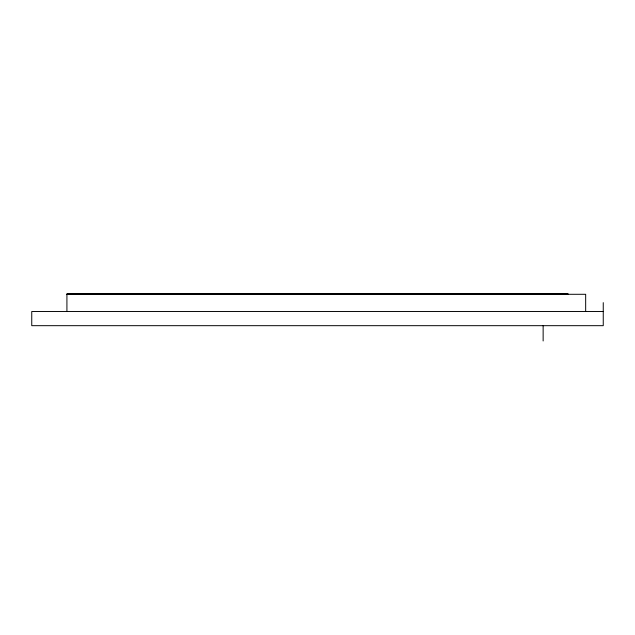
<?xml version="1.0" encoding="UTF-8"?>
<svg xmlns="http://www.w3.org/2000/svg" width="635" height="635" viewBox="0 0 635 635"><rect width="100%" height="100%" fill="white"/><g stroke="black" fill="none" stroke-linecap="round" stroke-linejoin="round"><path stroke-width="0.95" d="M66.921 294.029L568.079 294.029L66.921 294.029L66.921 311.523M66.921 294.291L585.668 294.291L585.668 311.523M603.25 311.523L31.75 311.523L31.75 325.676L603.25 325.676L603.25 302.641M543.139 325.676L543.139 340.971"/></g></svg>
